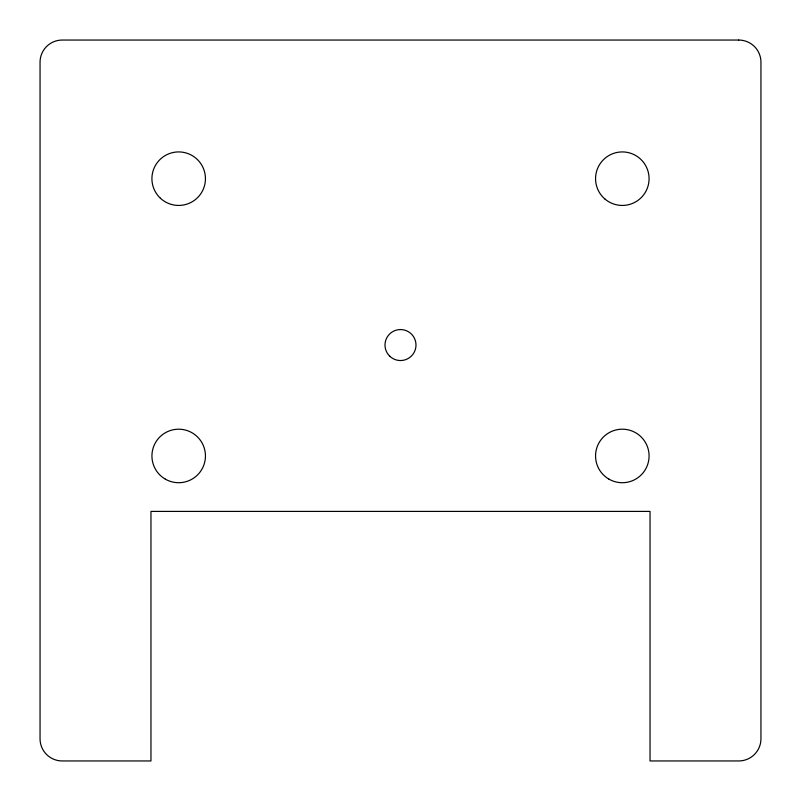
<?xml version="1.0" encoding="UTF-8"?>
<svg xmlns="http://www.w3.org/2000/svg" width="801" height="801" viewBox="0 0 801 801"><rect width="100%" height="100%" fill="white"/><g stroke="black" fill="none" stroke-linecap="round" stroke-linejoin="round"><path stroke-width="1.2" d="M738.772 40.05L62.228 40.05A22.178 22.178 0 0 0 40.05 62.228L40.05 738.772A22.178 22.178 0 0 0 62.228 760.95L150.958 760.95L150.958 511.408L650.042 511.408L650.042 760.95L738.772 760.95A22.178 22.178 0 0 0 760.95 738.772L760.95 62.228A22.178 22.178 0 0 0 738.772 40.05M389.767 356.225A15.489 15.489 0 0 0 415.539 348.755A15.489 15.489 0 0 0 396.185 330.162A15.489 15.489 0 0 0 389.767 356.225M165.306 479.128A26.763 26.763 0 0 0 205.446 455.949A26.763 26.763 0 0 0 165.306 432.78A26.763 26.763 0 0 0 165.306 479.128M160.37 198.197A26.763 26.763 0 0 0 204.736 184.791A26.763 26.763 0 0 0 170.943 153.061A26.763 26.763 0 0 0 160.37 198.197M604.905 199.008A26.763 26.763 0 0 0 648.62 183.599A26.763 26.763 0 0 0 613.426 153.442A26.763 26.763 0 0 0 604.905 199.008M608.93 479.128A26.763 26.763 0 0 0 649.08 455.949A26.763 26.763 0 0 0 608.93 432.78A26.763 26.763 0 0 0 608.93 479.128"/></g></svg>
